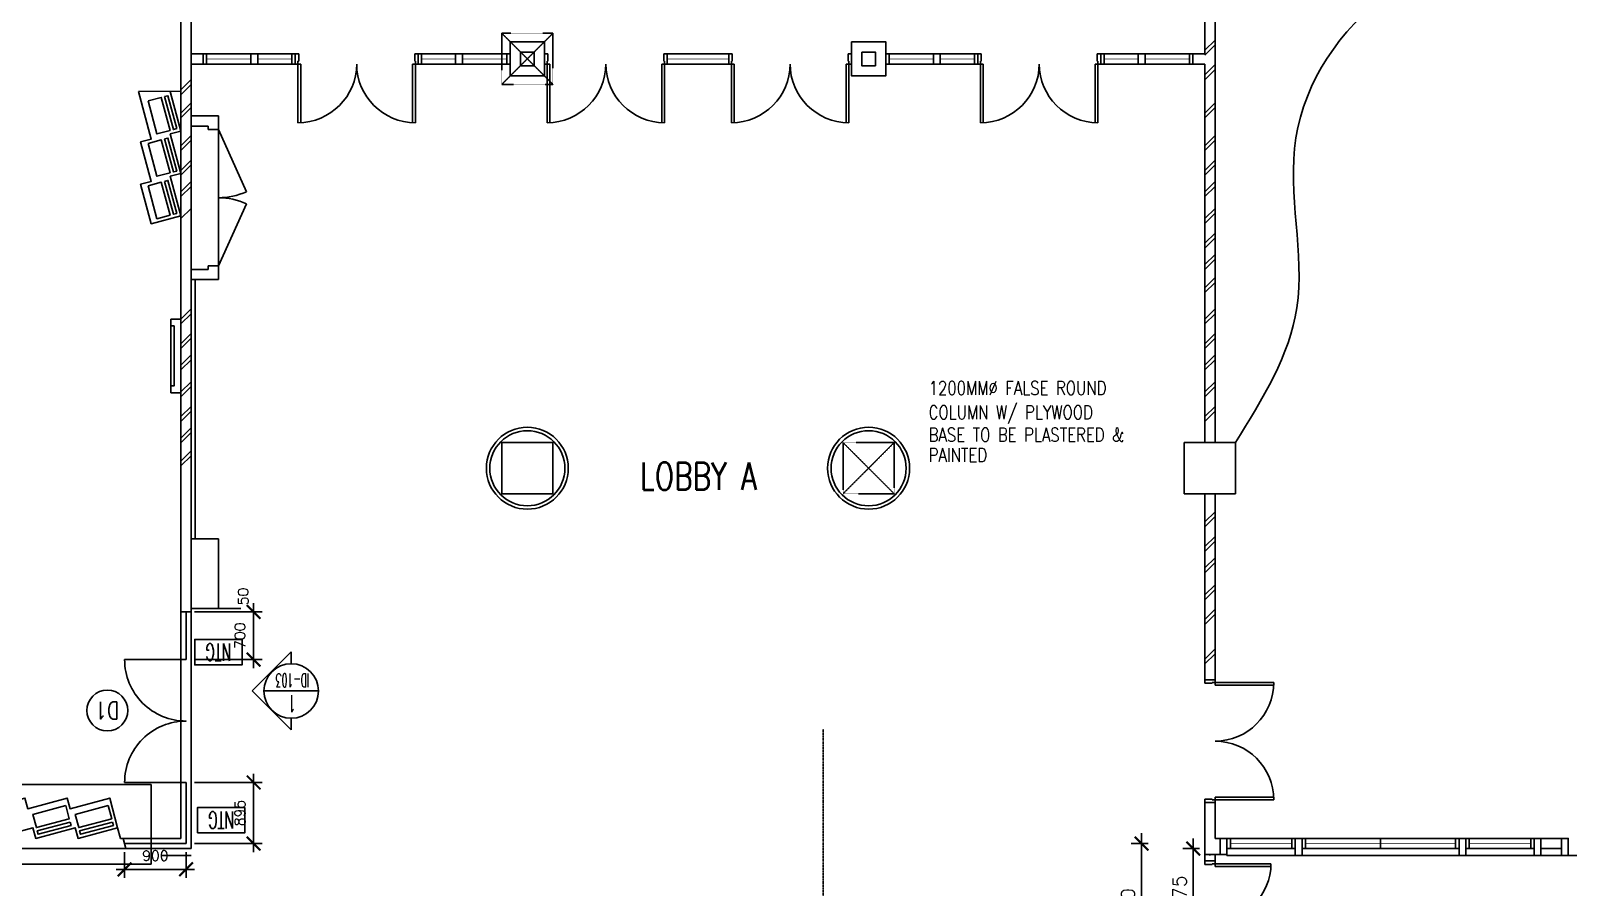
# Model space of a CAD drawing. Header units: feet. Extents: x 1463649 to 2957709, y -1501070 to -681589.
# Drawn here: x 1492942 to 1515467, y -783066 to -770512 of the extents above; entities that cross this region are included whole.
import ezdxf
from ezdxf.enums import TextEntityAlignment as Align

# ---------------------------------------------------------------- set-up
doc = ezdxf.new("R2010")
doc.units = ezdxf.units.FT
doc.header["$LTSCALE"] = 13
doc.header["$MEASUREMENT"] = 0
for name, pattern in [('CENTER', [2, 1.25, -0.25, 0.25, -0.25]), ('DASHDOT', [1, 0.5, -0.25, 0, -0.25]), ('HIDDEN2', [0.1875, 0.125, -0.0625])]:
    doc.linetypes.add(name, pattern=pattern)
doc.layers.get('0').update_dxf_attribs({"linetype": 'CONTINUOUS'})
for name, color, linetype in [('AR', 7, 'CONTINUOUS'), ('COL', 3, 'CONTINUOUS'), ('DIM', 7, 'CONTINUOUS'), ('DOOR-NO', 1, 'CONTINUOUS'), ('DR', 7, 'CONTINUOUS'), ('EX-BWL', 1, 'CONTINUOUS'), ('EX-COL', 4, 'CONTINUOUS'), ('EX-DR', 7, 'CONTINUOUS'), ('EX-WDW', 8, 'CONTINUOUS'), ('FURN', 1, 'CONTINUOUS'), ('H', 1, 'CONTINUOUS'), ('hatch', 7, 'CONTINUOUS'), ('LINE', 7, 'CONTINUOUS'), ('NEUPART', 3, 'CONTINUOUS'), ('SECT', 5, 'CONTINUOUS'), ('SPEC', 7, 'CONTINUOUS'), ('SYMBOL', 9, 'CONTINUOUS'), ('TEXT RM', 3, 'CONTINUOUS'), ('WALL', 2, 'CONTINUOUS'), ('WIN', 5, 'CONTINUOUS')]:
    doc.layers.add(name, color=color, linetype=linetype)
doc.styles.add('R100', font='romans.shx', dxfattribs={"height": 150})
doc.styles.add('R25', font='ROMANS.shx', dxfattribs={"width": 0.6, "height": 250})
doc.styles.add('ROMANS', font='romans')
doc.styles.get("Standard").update_dxf_attribs({"font": 'ROMANS.SHX'})
doc.dimstyles.new('SCALE100', dxfattribs={"dimtxt": 250, "dimasz": 200, "dimexe": 125, "dimexo": 125, "dimgap": 125, "dimtad": 1, "dimdec": 0, "dimzin": 0, "dimdsep": 46, "dimtxsty": 'R100', "dimblk1": 'ARCHTICK', "dimblk2": 'ARCHTICK', "dimsah": 1, "dimcen": 0, "dimdle": 125, "dimclrd": 256, "dimclre": 256, "dimclrt": 1, "dimadec": 0, "dimazin": 0, "dimtfac": 1, "dimtdec": 0, "dimtix": 1, "dimtofl": 0, "dimtmove": 2, "dimatfit": 3, "dimfxl": 1, "dimtolj": 1, "dimtzin": 0, "dimarcsym": 0})
doc.dimstyles.new('STANDARD$0', dxfattribs={"dimscale": 0, "dimtxt": 8, "dimasz": 6, "dimexe": 1, "dimexo": 1, "dimgap": 3, "dimtad": 1, "dimdec": 0, "dimlfac": -1, "dimrnd": 1, "dimzin": 0, "dimdsep": 46, "dimtxsty": 'Standard', "dimcen": 0, "dimclrd": 5, "dimclre": 250, "dimadec": 0, "dimazin": 0, "dimtfac": 1, "dimtdec": 4, "dimtofl": 0, "dimtmove": 0, "dimatfit": 3, "dimfxl": 1, "dimtolj": 1, "dimtzin": 0, "dimarcsym": 0})

# ---------------------------------------------------------------- blocks, each defined once
blk = doc.blocks.new('DR-1800-B')
at = {"layer": 'DR'}
for p, q in [((-50, 0), (0, 0)), ((0, 0), (0, -150)), ((-1800, 0), (-1800, -150)), ((-1750, 0), (-1800, 0)), ((-1800, -150), (-1760, -150)), ((-1760, -150), (-1760, -110)), ((-1760, -110), (-1750, -110)), ((-1760, -150), (-1760, -1010)), ((-1720, -150), (-1760, -150)), ((-1750, -110), (-1750, 0)), ((-1720, -1009), (-1720, -150)), ((-80, -1009), (-80, -150)), ((-80, -150), (-40, -150)), ((-50, -110), (-50, 0)), ((-40, -110), (-50, -110)), ((-40, -150), (-40, -110)), ((-40, -150), (-40, -1010)), ((0, -150), (-40, -150))]:
    blk.add_line(p, q, dxfattribs=at)
for centre, start, end in [((-1760, -150), 270, 0), ((-40, -150), 180.0001, 270)]:
    blk.add_arc(centre, 860, start, end, dxfattribs=at)
blk = doc.blocks.new('_ARCHTICK')
at = {"color": 0, "linetype": 'ByBlock', "const_width": 0.15}
blk.add_lwpolyline([(-0.5, -0.5), (0.5, 0.5)], dxfattribs=at)
blk = doc.blocks.new('*D106')
at = {"layer": 'DIM', "color": 7, "lineweight": -2, "transparency": 16777216}
for p, q in [((1510067, -782499), (1509822, -782499)), ((1509972, -782349), (1509972, -784124)), ((1510067, -783974), (1509822, -783974))]:
    blk.add_line(p, q, dxfattribs=at)
at = {"layer": 'DIM', "color": 7, "lineweight": -2, "transparency": 16777216, "xscale": 200, "yscale": 200, "zscale": 200}
for p, rotation in [((1509972, -782499), 90), ((1509972, -783974), 270)]:
    blk.add_blockref('_ARCHTICK', p, dxfattribs=dict(at, rotation=rotation))
at = {"layer": 'DIM', "color": 7, "transparency": 16777216, "insert": (1509772, -783237), "char_height": 200, "attachment_point": 5, "rotation": 90, "style": 'ROMANS'}
blk.add_mtext('\\A1;1475', dxfattribs=at)
blk = doc.blocks.new('*D122')
at = {"layer": 'DIM', "color": 7, "lineweight": -2, "transparency": 16777216}
for p, q in [((1509216, -782274), (1509216, -784574)), ((1509311, -782424), (1509066, -782424)), ((1509311, -784424), (1509066, -784424))]:
    blk.add_line(p, q, dxfattribs=at)
at = {"layer": 'DIM', "color": 7, "lineweight": -2, "transparency": 16777216, "xscale": 200, "yscale": 200, "zscale": 200}
for p, rotation in [((1509216, -782424), 90), ((1509216, -784424), 270)]:
    blk.add_blockref('_ARCHTICK', p, dxfattribs=dict(at, rotation=rotation))
at = {"layer": 'DIM', "color": 7, "transparency": 16777216, "insert": (1509016, -783424), "char_height": 200, "attachment_point": 5, "rotation": 90, "style": 'ROMANS'}
blk.add_mtext('\\A1;2000', dxfattribs=at)
blk = doc.blocks.new('DR-900-B')
at = {"layer": 'DR'}
for p, q in [((0, 900), (-150, 900)), ((-150, 900), (-150, 860)), ((-150, 860), (-110, 860)), ((-110, 860), (-110, 850)), ((-110, 850), (0, 850)), ((0, 850), (0, 900)), ((-150, 40), (-970, 40)), ((-969, 80), (-150, 80)), ((-150, 80), (-150, 40)), ((-150, 40), (-110, 40)), ((-150, 0), (-150, 40)), ((0, 0), (-150, 0)), ((-110, 50), (0, 50)), ((-110, 40), (-110, 50)), ((0, 50), (0, 0))]:
    blk.add_line(p, q, dxfattribs=at)
blk.add_arc((-150, 40), 820, 90, 180, dxfattribs=at)
blk = doc.blocks.new('*D721')
at = {"layer": 'DIM', "linetype": 'Continuous', "lineweight": -2, "transparency": 16777216}
for p, q in [((1495417, -778979), (1496018, -778979)), ((1495417, -779029), (1496018, -779029))]:
    blk.add_line(p, q, dxfattribs=at)
at = {"layer": 'DIM', "color": 1, "linetype": 'Continuous', "transparency": 16777216, "insert": (1496054, -778803), "char_height": 150, "attachment_point": 5, "rotation": 90, "style": 'R100'}
blk.add_mtext('\\A1;50', dxfattribs=at)
blk = doc.blocks.new('*D722')
at = {"layer": 'DIM', "linetype": 'Continuous', "lineweight": -2, "transparency": 16777216}
for p, q in [((1494317, -782549), (1494317, -782928)), ((1495217, -782549), (1495217, -782928)), ((1494192, -782803), (1495342, -782803))]:
    blk.add_line(p, q, dxfattribs=at)
at = {"layer": 'DIM', "linetype": 'Continuous', "lineweight": -2, "transparency": 16777216, "xscale": 200, "yscale": 200, "zscale": 200, "rotation": 180}
blk.add_blockref('_ARCHTICK', (1494317, -782803), dxfattribs=at)
at = {"layer": 'DIM', "linetype": 'Continuous', "lineweight": -2, "transparency": 16777216, "xscale": 200, "yscale": 200, "zscale": 200}
blk.add_blockref('_ARCHTICK', (1495217, -782803), dxfattribs=at)
at = {"layer": 'DIM', "color": 1, "linetype": 'Continuous', "transparency": 16777216, "insert": (1494767, -782603), "char_height": 150, "attachment_point": 5, "style": 'R100'}
blk.add_mtext('\\A1;900', dxfattribs=at)
blk = doc.blocks.new('*D725')
at = {"layer": 'DIM', "linetype": 'Continuous', "lineweight": -2, "transparency": 16777216}
for p, q in [((1495342, -781529), (1496332, -781529)), ((1496206, -782549), (1496207, -781404)), ((1495342, -782424), (1496331, -782424))]:
    blk.add_line(p, q, dxfattribs=at)
at = {"layer": 'DIM', "linetype": 'Continuous', "lineweight": -2, "transparency": 16777216, "xscale": 200, "yscale": 200, "zscale": 200}
for p, rotation in [((1496207, -781529), 89.997831396667), ((1496206, -782424), 269.997831396667)]:
    blk.add_blockref('_ARCHTICK', p, dxfattribs=dict(at, rotation=rotation))
at = {"layer": 'DIM', "color": 1, "linetype": 'Continuous', "transparency": 16777216, "insert": (1496006, -781977), "char_height": 150, "attachment_point": 5, "rotation": 89.9978, "style": 'R100'}
blk.add_mtext('\\A1;895', dxfattribs=at)
blk = doc.blocks.new('*D726')
at = {"layer": 'DIM', "linetype": 'Continuous', "lineweight": -2, "transparency": 16777216}
for p, q in [((1496207, -779854), (1496207, -778904)), ((1495342, -779029), (1496332, -779029)), ((1495342, -779729), (1496332, -779729))]:
    blk.add_line(p, q, dxfattribs=at)
at = {"layer": 'DIM', "linetype": 'Continuous', "lineweight": -2, "transparency": 16777216, "xscale": 200, "yscale": 200, "zscale": 200}
for p, rotation in [((1496207, -779029), 90), ((1496207, -779729), 270)]:
    blk.add_blockref('_ARCHTICK', p, dxfattribs=dict(at, rotation=rotation))
at = {"layer": 'DIM', "color": 1, "linetype": 'Continuous', "transparency": 16777216, "insert": (1496007, -779379), "char_height": 150, "attachment_point": 5, "rotation": 90, "style": 'R100'}
blk.add_mtext('\\A1;700', dxfattribs=at)

msp = doc.modelspace()

# ---------------------------------------------------------------- linework, layer by layer
at = {"color": 0}
for p, q in [((1494867.2, -782599.1), (1495292.2, -782599.1)), ((1510217.2, -782599.1), (1510217.2, -782587.6)), ((1510467.2, -782587.6), (1510467.2, -782599.1)), ((1510467.2, -782599.1), (1515217.2, -782599.1)), ((1515217.2, -782599.1), (1520217.2, -782599.1))]:
    msp.add_line(p, q, dxfattribs=at)
at = {"color": 0, "linetype": 'Continuous'}
msp.add_lwpolyline([(1495292.2, -782499.1), (1469142.2, -782499.1), (1469142.2, -766649.1), (1495292.2, -766649.1)], close=True, dxfattribs=at)
at = {"layer": 'AR', "color": 0, "linetype": 'DASHDOT'}
msp.add_lwpolyline([(1499550.8, -793349.1), (1499550.8, -787449.1), (1504550.8, -787449.1), (1504550.8, -780749.2)], dxfattribs=at)
at = {"layer": 'COL', "color": 0, "linetype": 'HIDDEN2'}
for p, q in [((1500592.2, -770549.1), (1499842.2, -771299.1)), ((1500592.2, -771299.1), (1499842.2, -770549.1)), ((1505592.2, -777299.1), (1504842.2, -776549.1)), ((1505592.2, -776549.1), (1504842.2, -777299.1))]:
    msp.add_line(p, q, dxfattribs=at)
for points in [[(1499842.2, -770549.1), (1500592.2, -770549.1), (1500592.2, -771299.1), (1499842.2, -771299.1)], [(1504842.2, -776549.1), (1505592.2, -776549.1), (1505592.2, -777299.1), (1504842.2, -777299.1)], [(1504842.2, -776549.1), (1505592.2, -776549.1), (1505592.2, -777299.1), (1504842.2, -777299.1)]]:
    msp.add_lwpolyline(points, close=True, dxfattribs=at)
at = {"layer": 'COL', "color": 0}
for points in [[(1500117.2, -770824.1), (1500317.2, -770824.1), (1500317.2, -771024.1), (1500117.2, -771024.1)], [(1505117.2, -770824.1), (1505317.2, -770824.1), (1505317.2, -771024.1), (1505117.2, -771024.1)], [(1499842.2, -776549.1), (1500592.2, -776549.1), (1500592.2, -777299.1), (1499842.2, -777299.1)], [(1509842.2, -776549.1), (1510592.2, -776549.1), (1510592.2, -777299.1), (1509842.2, -777299.1)], [(1509842.2, -776549.1), (1510592.2, -776549.1), (1510592.2, -777299.1), (1509842.2, -777299.1)], [(1509842.2, -776549.1), (1510592.2, -776549.1), (1510592.2, -777299.1), (1509842.2, -777299.1)]]:
    msp.add_lwpolyline(points, close=True, dxfattribs=at)
at = {"layer": 'DOOR-NO', "color": 0, "linetype": 'Continuous'}
msp.add_circle((1494063.8, -780475.3), 300, dxfattribs=at)
at = {"layer": 'EX-BWL', "color": 0}
for p, q in [((1495142.2, -770249.1), (1495142.2, -779029.1)), ((1495292.2, -770249.1), (1495292.2, -770849.1)), ((1495292.2, -770849.1), (1495467.2, -770849.1)), ((1495292.2, -770999.1), (1495292.2, -779029.1)), ((1495292.2, -770999.1), (1495467.2, -770999.1)), ((1495467.2, -770849.1), (1495467.2, -770999.1)), ((1495692.2, -771759.1), (1495292.2, -771759.1)), ((1495542.2, -771909.1), (1495292.2, -771909.1)), ((1495542.2, -771909.1), (1495542.2, -771959.1)), ((1495692.2, -771759.1), (1495692.2, -771959.1)), ((1495692.2, -771959.1), (1495542.2, -771959.1)), ((1495692.2, -773959.1), (1495542.2, -773959.1)), ((1495542.2, -773959.1), (1495542.2, -774009.1)), ((1495692.2, -773959.1), (1495692.2, -774159.1)), ((1495542.2, -774009.1), (1495292.2, -774009.1)), ((1495692.2, -774159.1), (1495292.2, -774159.1)), ((1495352.2, -774159.1), (1495352.2, -777959.1)), ((1495692.2, -777959.1), (1495292.2, -777959.1)), ((1495692.2, -778979.1), (1495692.2, -777959.1))]:
    msp.add_line(p, q, dxfattribs=at)
at = {"layer": 'EX-COL', "color": 0, "linetype": 'HIDDEN2'}
for p, q in [((1505592.2, -777299.1), (1504842.2, -776549.1)), ((1505592.2, -776549.1), (1504842.2, -777299.1))]:
    msp.add_line(p, q, dxfattribs=at)
at = {"layer": 'EX-COL', "color": 0}
msp.add_lwpolyline([(1499842.2, -776549.1), (1500592.2, -776549.1), (1500592.2, -777299.1), (1499842.2, -777299.1)], close=True, dxfattribs=at)
at = {"layer": 'EX-COL', "color": 0, "linetype": 'HIDDEN2'}
msp.add_lwpolyline([(1504842.2, -776549.1), (1505592.2, -776549.1), (1505592.2, -777299.1), (1504842.2, -777299.1)], close=True, dxfattribs=at)
at = {"layer": 'EX-COL', "color": 0}
for centre, radius in [((1500217.2, -776924.1), 600), ((1500217.2, -776924.1), 550), ((1505217.2, -776924.1), 600), ((1505217.2, -776924.1), 550)]:
    msp.add_circle(centre, radius, dxfattribs=at)
at = {"layer": 'EX-DR', "color": 0}
for p, q in [((1496817.2, -770849.1), (1496817.2, -770999.1)), ((1496867.2, -770849.1), (1496817.2, -770849.1)), ((1496817.2, -770999.1), (1496857.2, -770999.1)), ((1496857.2, -770999.1), (1496857.2, -770959.1)), ((1496857.2, -770959.1), (1496867.2, -770959.1)), ((1496857.2, -770999.1), (1496857.2, -771859.1)), ((1496897.2, -770999.1), (1496857.2, -770999.1)), ((1496867.2, -770959.1), (1496867.2, -770849.1)), ((1496897.2, -771858.2), (1496897.2, -770999.1)), ((1498537.2, -771858.2), (1498537.2, -770999.1)), ((1498537.2, -770999.1), (1498577.2, -770999.1)), ((1498567.2, -770959.1), (1498567.2, -770849.1)), ((1498567.2, -770849.1), (1498617.2, -770849.1)), ((1498577.2, -770959.1), (1498567.2, -770959.1)), ((1498577.2, -770999.1), (1498577.2, -770959.1)), ((1498577.2, -770999.1), (1498577.2, -771859.1)), ((1498617.2, -770999.1), (1498577.2, -770999.1)), ((1498617.2, -770849.1), (1498617.2, -770999.1)), ((1495692.2, -771959.1), (1496102.5, -772871)), ((1495692.2, -771959.1), (1495692.2, -773959.1)), ((1495692.2, -773959.1), (1496102.5, -773047.2))]:
    msp.add_line(p, q, dxfattribs=at)
for centre, radius, start, end in [((1496857.2, -770999.1), 860, 270, 0), ((1498577.2, -770999.1), 860, 180.00007, 270), ((1495692.2, -771959.1), 1000, 270, 294.22775), ((1495692.2, -773959.1), 1000, 65.77225, 90)]:
    msp.add_arc(centre, radius, start, end, dxfattribs=at)
at = {"layer": 'EX-WDW', "color": 0}
for p, q in [((1495467.2, -770849.1), (1496217.2, -770849.1)), ((1495467.2, -770999.1), (1496217.2, -770999.1)), ((1495517.2, -770849.1), (1495517.2, -770999.1)), ((1496167.2, -770849.1), (1496167.2, -770999.1)), ((1496817.2, -770849.1), (1496217.2, -770849.1)), ((1496817.2, -770999.1), (1496217.2, -770999.1)), ((1496267.2, -770849.1), (1496267.2, -770999.1)), ((1496767.2, -770849.1), (1496767.2, -770999.1)), ((1498617.2, -770849.1), (1499217.2, -770849.1)), ((1498617.2, -770999.1), (1499217.2, -770999.1)), ((1498667.2, -770849.1), (1498667.2, -770999.1))]:
    msp.add_line(p, q, dxfattribs=at)
at = {"layer": 'EX-WDW', "color": 0, "const_width": 10, "flags": 128}
for points in [[(1495517.2, -770924.1), (1496167.2, -770924.1)], [(1496767.2, -770924.1), (1496267.2, -770924.1)], [(1498667.2, -770924.1), (1499167.2, -770924.1)]]:
    msp.add_lwpolyline(points, dxfattribs=at)
at = {"layer": 'FURN', "color": 0, "linetype": 'Continuous'}
for points in [[(1495142.2, -773224.4), (1494707.5, -773340.9), (1494552.2, -772761.3), (1494707.5, -772719.7), (1494552.2, -772140.1), (1494707.5, -772098.5), (1494521, -771402.5)], [(1492393.4, -782349.1), (1492276.9, -781914.4), (1492856.5, -781759.1), (1492898.1, -781914.4), (1493477.6, -781759.1), (1493519.2, -781914.4), (1494098.8, -781759.1), (1494215.3, -782193.8)]]:
    msp.add_lwpolyline(points, dxfattribs=at)
for points in [[(1494903.2, -771476.7), (1495032.6, -771959.6), (1495080.9, -771946.7), (1494951.5, -771463.7)], [(1494661.7, -771541.4), (1494791.2, -772024.3), (1494984.3, -771972.6), (1494854.9, -771489.6)], [(1494661.7, -772162.6), (1494791.2, -772645.5), (1494984.3, -772593.8), (1494854.9, -772110.8)], [(1494903.2, -772097.8), (1495032.6, -772580.8), (1495080.9, -772567.9), (1494951.5, -772084.9)], [(1494661.7, -772783.7), (1494791.2, -773266.7), (1494984.3, -773214.9), (1494854.9, -772732)], [(1494903.2, -772719), (1495032.6, -773202), (1495080.9, -773189), (1494951.5, -772706.1)], [(1493455.2, -781868.7), (1492972.2, -781998.1), (1493024, -782191.3), (1493507, -782061.9)], [(1494076.4, -781868.7), (1493593.4, -781998.1), (1493645.2, -782191.3), (1494128.1, -782061.9)], [(1493519.9, -782110.2), (1493036.9, -782239.6), (1493049.9, -782287.9), (1493532.9, -782158.5)], [(1494141.1, -782110.2), (1493658.1, -782239.6), (1493671.1, -782287.9), (1494154, -782158.5)]]:
    msp.add_lwpolyline(points, close=True, dxfattribs=at)
at = {"layer": 'H', "color": 0}
for p, q in [((1510142.2, -770797.7), (1510292.2, -770647.7)), ((1510142.2, -770868.4), (1510292.2, -770718.4)), ((1510142.2, -771158.6), (1510292.2, -771008.6)), ((1510142.2, -771229.3), (1510292.2, -771079.3)), ((1510142.2, -771717.4), (1510292.2, -771567.4)), ((1510142.2, -771788.1), (1510292.2, -771638.1)), ((1510142.2, -772197.2), (1510292.2, -772047.2)), ((1510142.2, -772267.9), (1510292.2, -772117.9)), ((1510142.2, -772558), (1510292.2, -772408)), ((1510142.2, -772628.7), (1510292.2, -772478.7)), ((1510142.2, -772871.5), (1510292.2, -772721.5)), ((1510142.2, -772942.2), (1510292.2, -772792.2)), ((1510142.2, -773265.9), (1510292.2, -773115.9)), ((1510142.2, -773336.6), (1510292.2, -773186.6)), ((1510142.2, -773626.8), (1510292.2, -773476.8)), ((1510142.2, -773697.5), (1510292.2, -773547.5)), ((1510142.2, -773940.2), (1510292.2, -773790.2)), ((1510142.2, -774010.9), (1510292.2, -773860.9)), ((1510142.2, -774279.2), (1510292.2, -774129.2)), ((1510142.2, -774349.9), (1510292.2, -774199.9)), ((1510142.2, -774737.8), (1510292.2, -774587.8)), ((1510142.2, -774808.5), (1510292.2, -774658.5)), ((1510142.2, -775098.7), (1510292.2, -774948.7)), ((1510142.2, -775169.4), (1510292.2, -775019.4)), ((1510142.2, -775412.1), (1510292.2, -775262.1)), ((1510142.2, -775482.8), (1510292.2, -775332.8)), ((1510142.2, -775806.5), (1510292.2, -775656.5)), ((1510142.2, -775877.3), (1510292.2, -775727.3)), ((1510142.2, -776167.4), (1510292.2, -776017.4)), ((1510142.2, -776238.1), (1510292.2, -776088.1)), ((1510142.2, -777711.8), (1510292.2, -777561.8)), ((1510142.2, -777782.5), (1510292.2, -777632.5)), ((1510142.2, -778072.7), (1510292.2, -777922.7)), ((1510142.2, -778143.4), (1510292.2, -777993.4)), ((1510142.2, -778386.2), (1510292.2, -778236.2)), ((1510142.2, -778456.9), (1510292.2, -778306.9)), ((1510142.2, -778780.6), (1510292.2, -778630.6)), ((1510142.2, -778851.3), (1510292.2, -778701.3)), ((1510142.2, -779141.4), (1510292.2, -778991.4)), ((1510142.2, -779212.2), (1510292.2, -779062.2)), ((1510142.2, -779722.1), (1510292.2, -779572.1)), ((1510142.2, -779792.8), (1510292.2, -779642.8))]:
    msp.add_line(p, q, dxfattribs=at)
at = {"layer": 'hatch', "color": 0}
for p, q in [((1495142.2, -771378.4), (1495292.2, -771228.4)), ((1495142.2, -771449.1), (1495292.2, -771299.1)), ((1495142.2, -771717.4), (1495292.2, -771567.4)), ((1495142.2, -771788.1), (1495292.2, -771638.1)), ((1495142.2, -772197.2), (1495292.2, -772047.2)), ((1495142.2, -772267.9), (1495292.2, -772117.9)), ((1495142.2, -772558), (1495292.2, -772408)), ((1495142.2, -772628.7), (1495292.2, -772478.7)), ((1495142.2, -772871.5), (1495292.2, -772721.5)), ((1495142.2, -772942.2), (1495292.2, -772792.2)), ((1495142.2, -773265.9), (1495292.2, -773115.9)), ((1495142.2, -774737.8), (1495292.2, -774587.8)), ((1495142.2, -774808.5), (1495292.2, -774658.5)), ((1495142.2, -775098.7), (1495292.2, -774948.7)), ((1495142.2, -775169.4), (1495292.2, -775019.4)), ((1495142.2, -775412.1), (1495292.2, -775262.1)), ((1495142.2, -775482.8), (1495292.2, -775332.8)), ((1495142.2, -775806.5), (1495292.2, -775656.5)), ((1495142.2, -775877.3), (1495292.2, -775727.3)), ((1495142.2, -776167.4), (1495292.2, -776017.4)), ((1495142.2, -776238.1), (1495292.2, -776088.1)), ((1495142.2, -776480.9), (1495292.2, -776330.9)), ((1495142.2, -776551.6), (1495292.2, -776401.6)), ((1495142.2, -776819.8), (1495292.2, -776669.8)), ((1495142.2, -776890.5), (1495292.2, -776740.5))]:
    msp.add_line(p, q, dxfattribs=at)
at = {"layer": 'LINE', "color": 0}
for centre, radius in [((1500217.2, -776924.1), 600), ((1500217.2, -776924.1), 550), ((1505217.2, -776924.1), 600), ((1505217.2, -776924.1), 550)]:
    msp.add_circle(centre, radius, dxfattribs=at)
at = {"layer": 'NEUPART', "color": 0, "linetype": 'Continuous'}
for p, q in [((1494521, -771402.5), (1495142.2, -771399.6)), ((1494992.2, -774737.8), (1494992.2, -774837.8)), ((1494992.2, -774737.8), (1495142.2, -774737.8)), ((1494992.2, -775717.8), (1494992.2, -774837.8)), ((1494992.2, -774837.8), (1495042.2, -774837.8)), ((1495142.2, -775817.8), (1495142.2, -774737.8)), ((1494992.2, -775817.8), (1494992.2, -775717.8)), ((1494992.2, -775817.8), (1495142.2, -775817.8)), ((1495292.2, -779029.1), (1495142.2, -779029.1)), ((1495217.2, -779729.1), (1495217.2, -779029.1)), ((1495692.2, -778979.1), (1495292.2, -778979.1)), ((1495217.2, -781529.1), (1495217.2, -782424.1)), ((1494215.3, -782193.8), (1494256.9, -782349.1)), ((1492392, -782499.1), (1494337.3, -782499.1)), ((1494256.9, -782349.1), (1494297.1, -782349.1)), ((1494297.1, -782349.1), (1494337.3, -782499.1)), ((1495142.2, -782349.1), (1494297.1, -782349.1)), ((1494317.2, -782424.1), (1495217.2, -782424.1)), ((1495292.2, -782499.1), (1494337.3, -782499.1))]:
    msp.add_line(p, q, dxfattribs=at)
at = {"layer": 'NEUPART', "color": 0}
for p, q in [((1495142.2, -779029.1), (1495142.2, -782349.1)), ((1495292.2, -779029.1), (1495292.2, -782499.1))]:
    msp.add_line(p, q, dxfattribs=at)
at = {"layer": 'NEUPART', "color": 0, "linetype": 'Continuous'}
for points in [[(1495142.2, -773265.9), (1495142.2, -773224.4), (1494986.9, -772644.8), (1495142.2, -772603.2), (1494986.9, -772023.7), (1495142.2, -771982.1), (1494986.9, -771402.5)], [(1494992.2, -775717.8), (1495042.2, -775717.8), (1495042.2, -774837.8)], [(1492351.9, -782349.1), (1492393.4, -782349.1), (1492972.9, -782193.8), (1493014.5, -782349.1), (1493594.1, -782193.8), (1493635.7, -782349.1), (1494215.3, -782193.8)]]:
    msp.add_lwpolyline(points, dxfattribs=at)
msp.add_lwpolyline([(1495217.2, -781529.1), (1494317.2, -781529.1, -0.4142136), (1495217.2, -780629.1, -0.4142136), (1494317.2, -779729.1), (1495217.2, -779729.1)], format="xyb", dxfattribs=at)
at = {"layer": 'SECT', "color": 0, "ltscale": 10}
for p, q in [((1496759.5, -779616.1), (1496187.1, -780188.4)), ((1496759.5, -779616.1), (1496759.5, -779786.4)), ((1496757.5, -780758.8), (1496187.1, -780188.4)), ((1496357.5, -780189.1), (1497157.5, -780189.1)), ((1496757.5, -780589.1), (1496757.5, -780758.8))]:
    msp.add_line(p, q, dxfattribs=at)
at = {"layer": 'SECT', "color": 0, "linetype": 'CENTER', "ltscale": 250}
msp.add_lwpolyline([(1492021.6, -781559), (1494707.7, -781559), (1494707.7, -782728.5), (1492021.6, -782728.5)], close=True, dxfattribs=at)
at = {"layer": 'SECT', "color": 0, "ltscale": 10}
msp.add_circle((1496757.5, -780189.1), 400, dxfattribs=at)
at = {"layer": 'SYMBOL', "color": 0}
for points in [[(1496039.1, -779433.4), (1496039.1, -779805.7), (1495345.2, -779805.7), (1495345.2, -779433.4)], [(1496080.2, -781894.8), (1496080.2, -782267), (1495386.3, -782267), (1495386.3, -781894.8)]]:
    msp.add_lwpolyline(points, close=True, dxfattribs=at)
at = {"layer": 'WALL', "color": 0}
for p, q in [((1510142.2, -766649.1), (1510142.2, -770849.1)), ((1510292.2, -766799.1), (1510292.2, -776549.1)), ((1499967.2, -770849.1), (1499967.2, -770999.1)), ((1505467.2, -770849.1), (1505467.2, -770999.1)), ((1510142.2, -770849.1), (1509967.2, -770849.1)), ((1509967.2, -770849.1), (1509967.2, -770999.1)), ((1510142.2, -770999.1), (1509967.2, -770999.1)), ((1510142.2, -770999.1), (1510142.2, -776549.1)), ((1510142.2, -777299.1), (1510142.2, -780024.1)), ((1510292.2, -777299.1), (1510292.2, -780024.1)), ((1510142.2, -781824.1), (1510142.2, -782499.1)), ((1510292.2, -781824.1), (1510292.2, -782349.1)), ((1510142.2, -782587.6), (1510142.2, -782499.1)), ((1510292.2, -782349.1), (1510467.2, -782349.1)), ((1515217.2, -782349.1), (1514967.2, -782349.1)), ((1515067.2, -782499.1), (1515217.2, -782499.1)), ((1515217.2, -782349.1), (1515467.2, -782349.1)), ((1515367.2, -782499.1), (1515217.2, -782499.1)), ((1510142.2, -782587.6), (1510142.2, -782680.8)), ((1510142.2, -782680.8), (1510292.2, -782680.8)), ((1510292.2, -782587.6), (1510292.2, -782680.8))]:
    msp.add_line(p, q, dxfattribs=at)
for points in [[(1499967.2, -770674.1), (1500467.2, -770674.1), (1500467.2, -771174.1), (1499967.2, -771174.1)], [(1504967.2, -770674.1), (1505467.2, -770674.1), (1505467.2, -771174.1), (1504967.2, -771174.1)], [(1511467.2, -782599.1), (1511467.2, -782349.1), (1511567.2, -782349.1), (1511567.2, -782599.1)], [(1513967.2, -782599.1), (1513967.2, -782349.1), (1513867.2, -782349.1), (1513867.2, -782599.1)], [(1514967.2, -782599.1), (1514967.2, -782349.1), (1515067.2, -782349.1), (1515067.2, -782599.1)], [(1515467.2, -782599.1), (1515467.2, -782349.1), (1515367.2, -782349.1), (1515367.2, -782599.1)]]:
    msp.add_lwpolyline(points, close=True, dxfattribs=at)
msp.add_lwpolyline([(1510367.2, -782587.6), (1510467.2, -782587.6), (1510467.2, -782349.1), (1510367.2, -782349.1), (1510367.2, -782587.6), (1510142.2, -782587.6)], dxfattribs=at)
at = {"layer": 'WALL', "color": 0, "linetype": 'Continuous', "end_tangent": (0.251061, 0.9679713)}
msp.add_spline([(1510592.2, -776549.1), (1511491.6, -774574.5), (1511478.5, -772083.4), (1512809.8, -770007.7), (1513767.2, -769524.1)], degree=3, dxfattribs=at)
at = {"layer": 'WIN', "color": 0}
for p, q in [((1498617.2, -770849.1), (1499217.2, -770849.1)), ((1498617.2, -770999.1), (1499217.2, -770999.1)), ((1498667.2, -770849.1), (1498667.2, -770999.1)), ((1499167.2, -770849.1), (1499167.2, -770999.1)), ((1499967.2, -770849.1), (1499217.2, -770849.1)), ((1499967.2, -770999.1), (1499217.2, -770999.1)), ((1499267.2, -770849.1), (1499267.2, -770999.1)), ((1499917.2, -770849.1), (1499917.2, -770999.1)), ((1502267.2, -770849.1), (1503167.2, -770849.1)), ((1502267.2, -770999.1), (1503167.2, -770999.1)), ((1505467.2, -770849.1), (1506217.2, -770849.1)), ((1505467.2, -770999.1), (1506217.2, -770999.1)), ((1505517.2, -770849.1), (1505517.2, -770999.1)), ((1506167.2, -770849.1), (1506167.2, -770999.1)), ((1506817.2, -770849.1), (1506217.2, -770849.1)), ((1506817.2, -770999.1), (1506217.2, -770999.1)), ((1506267.2, -770849.1), (1506267.2, -770999.1)), ((1506767.2, -770849.1), (1506767.2, -770999.1)), ((1508617.2, -770849.1), (1509217.2, -770849.1)), ((1508617.2, -770999.1), (1509217.2, -770999.1)), ((1508667.2, -770849.1), (1508667.2, -770999.1)), ((1509167.2, -770849.1), (1509167.2, -770999.1)), ((1509967.2, -770849.1), (1509217.2, -770849.1)), ((1509967.2, -770999.1), (1509217.2, -770999.1)), ((1509267.2, -770849.1), (1509267.2, -770999.1)), ((1509917.2, -770849.1), (1509917.2, -770999.1)), ((1511467.2, -782349.1), (1510467.2, -782349.1)), ((1511467.2, -782499.1), (1510467.2, -782499.1)), ((1510517.2, -782499.1), (1510517.2, -782349.1)), ((1511417.2, -782499.1), (1511417.2, -782349.1)), ((1512717.2, -782349.1), (1511567.2, -782349.1)), ((1512717.2, -782499.1), (1511567.2, -782499.1)), ((1511617.2, -782499.1), (1511617.2, -782349.1)), ((1512717.2, -782499.1), (1512717.2, -782349.1)), ((1512717.2, -782349.1), (1513867.2, -782349.1)), ((1512717.2, -782499.1), (1512717.2, -782349.1)), ((1512717.2, -782499.1), (1513867.2, -782499.1)), ((1513817.2, -782499.1), (1513817.2, -782349.1)), ((1513967.2, -782349.1), (1514967.2, -782349.1)), ((1513967.2, -782499.1), (1514967.2, -782499.1)), ((1514017.2, -782499.1), (1514017.2, -782349.1)), ((1514917.2, -782499.1), (1514917.2, -782349.1))]:
    msp.add_line(p, q, dxfattribs=at)
at = {"layer": 'WIN', "color": 0, "const_width": 10, "flags": 128}
for points in [[(1498667.2, -770924.1), (1499167.2, -770924.1)], [(1499917.2, -770924.1), (1499267.2, -770924.1)], [(1503167.2, -770924.1), (1502267.2, -770924.1)], [(1505517.2, -770924.1), (1506167.2, -770924.1)], [(1506767.2, -770924.1), (1506267.2, -770924.1)], [(1508667.2, -770924.1), (1509167.2, -770924.1)], [(1509917.2, -770924.1), (1509267.2, -770924.1)], [(1511417.2, -782424.1), (1510517.2, -782424.1)], [(1512717.2, -782424.1), (1511617.2, -782424.1)], [(1512717.2, -782424.1), (1513817.2, -782424.1)], [(1514017.2, -782424.1), (1514917.2, -782424.1)]]:
    msp.add_lwpolyline(points, dxfattribs=at)

# ---------------------------------------------------------------- block references
at = {"layer": 'WALL', "color": 0}
for p in [(1502267.2, -770849.1), (1504967.2, -770849.1)]:
    msp.add_blockref('DR-1800-B', p, dxfattribs=at)
at = {"layer": 'WALL', "color": 0, "xscale": -1}
msp.add_blockref('DR-1800-B', (1506817.2, -770849.1), dxfattribs=at)
at = {"layer": 'WALL', "color": 0, "xscale": -1, "rotation": 90.00000002668041}
msp.add_blockref('DR-1800-B', (1510142.2, -781824.1), dxfattribs=at)
at = {"layer": 'WALL', "color": 0, "linetype": 'Continuous', "rotation": 180}
msp.add_blockref('DR-900-B', (1510142.2, -782680.8), dxfattribs=at)

# ---------------------------------------------------------------- texts
at = {"layer": 'DOOR-NO', "color": 0, "linetype": 'Continuous', "style": 'R25', "width": 0.8}
msp.add_text('D1', height=250, rotation=180, dxfattribs=at).set_placement((1494063.8, -780475.3), align=Align.MIDDLE)
at = {"layer": 'SECT', "color": 0, "ltscale": 10, "style": 'R100', "width": 0.5}
for s, height, p in [('ID-103', 200, (1497024.1, -779932.4)), ('1', 250, (1496823.6, -780250.9))]:
    msp.add_text(s, height=height, rotation=180, dxfattribs=at).set_placement(p)
at = {"layer": 'SPEC', "color": 0, "style": 'ROMANS', "width": 0.8}
for s, p in [('1200MM%%C FALSE ROUND', (1506096, -775848.3)), ('COLUMN W/ PLYWOOD', (1506096, -776204.4)), ('BASE TO BE PLASTERED &', (1506096, -776534)), ('PAINTED', (1506096, -776830.5))]:
    msp.add_text(s, height=200, dxfattribs=at).set_placement(p)
at = {"layer": 'SYMBOL', "color": 0, "style": 'R25', "width": 0.6}
for p in [(1495692.2, -779619.6), (1495733.3, -782080.9)]:
    msp.add_text('NTG', height=250, rotation=180, dxfattribs=at).set_placement(p, align=Align.MIDDLE)
at = {"layer": 'TEXT RM', "color": 0, "style": 'ROMANS', "width": 0.75}
msp.add_text('LOBBY A', height=400, dxfattribs=at).set_placement((1501866.8, -777240.5))

# ---------------------------------------------------------------- dimensions: what is measured, and where the dimension line sits
at = {"layer": 'DIM', "color": 0, "linetype": 'Continuous'}
dim = msp.add_linear_dim(base=(1495892.7, -779029.1), p1=(1495292.2, -778979.1), p2=(1495292.2, -779029.1), angle=270, dimstyle='SCALE100', dxfattribs=at)
dim.commit()
dim.dimension.update_dxf_attribs({"geometry": '*D721', "text_midpoint": (1496053.7, -778802.7), "dimtype": 161})
for p1, p2, distance, picture, middle in [((1495217.2, -779729.1), (1495217.2, -779029.1), -989.4, '*D726', (1496006.6, -779379.1)), ((1495217.2, -782424.1), (1495217.2, -781529.1), -989.3, '*D725', (1496006.5, -781976.6)), ((1494317.2, -782424.1), (1495217.2, -782424.1), -378.9, '*D722', (1494767.2, -782603))]:
    dim = msp.add_aligned_dim(p1=p1, p2=p2, distance=distance, dimstyle='SCALE100', dxfattribs=at)
    dim.commit()
    dim.dimension.update_dxf_attribs({"geometry": picture, "text_midpoint": middle})
at = {"layer": 'DIM', "color": 0}
for base, p1, p2, picture, middle in [((1509216, -784424.1), (1509460.6, -782424.1), (1509460.6, -784424.1), '*D122', (1509016, -783424.1)), ((1509972.5, -783974.1), (1510217.2, -782499.1), (1510217.2, -783974.1), '*D106', (1509772.5, -783236.6))]:
    dim = msp.add_linear_dim(base=base, p1=p1, p2=p2, angle=90, dimstyle='STANDARD$0', override={"dimscale": 100, "dimtxt": 2, "dimasz": 2, "dimexe": 1.5, "dimexo": 1.5, "dimgap": 1, "dimtxsty": 'ROMANS', "dimblk": 'ARCHTICK', "dimdle": 1.5, "dimclrd": 7, "dimclre": 7, "dimclrt": 7, "dimtdec": 0, "dimtmove": 2}, dxfattribs=at)
    dim.commit()
    dim.dimension.update_dxf_attribs({"geometry": picture, "text_midpoint": middle})

doc.saveas('drawing.dxf')
